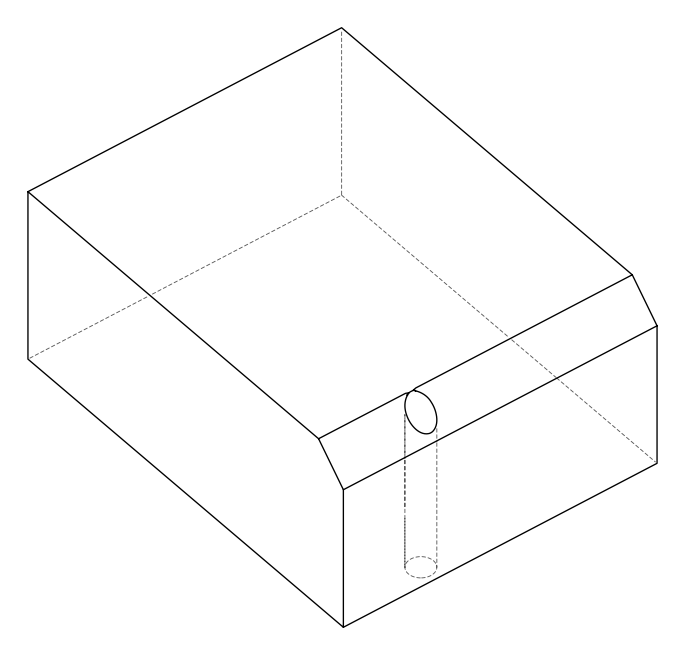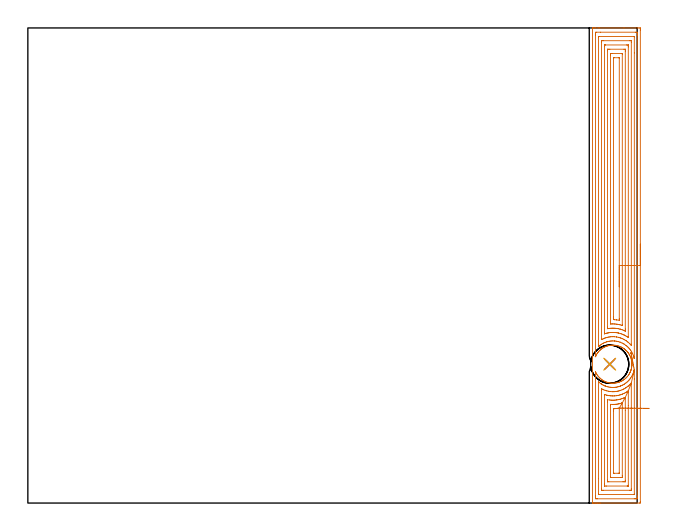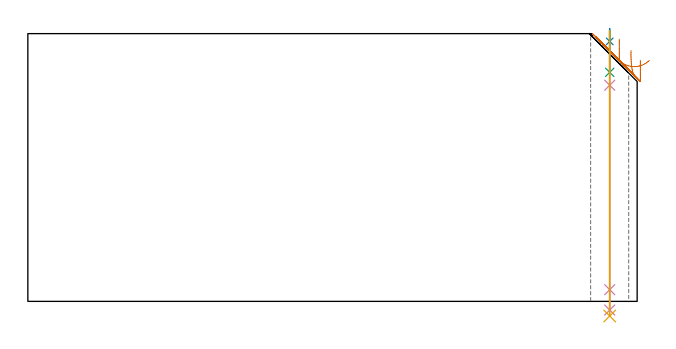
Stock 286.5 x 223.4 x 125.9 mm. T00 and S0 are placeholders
(PLAN: 5 operations, 4 tool changes, 15.8 min)
(1 AREA_MILL | FG_CHAMFER_SURFACE | UGT0205_001 | 14.5 min | 56400 mm3)
(2 SPOT_DRILL | STEP1HOLE | NXT0321_9005460120000 | 0.05 min | 9 mm3)
(3 DRILL_BLIND_HOLE_INTO_CENTER | STEP1HOLE | NXT0301_088 | 0.08 min | 858 mm3)
(4 GUN_DRILL_THROUGH_HOLE | STEP1HOLE | UGT0307_008 | 0.62 min | 10340 mm3)
(5 DRILL_TO_ENLARGE_THROUGH_HOLE | STEP1HOLE | UGT0301_249 | 0.54 min | 18181 mm3)
(TOOL UGT0205_001 | Chamfer Mill 20 x 3 x 45 deg. | D20 FL50 Z2)
(TOOL NXT0321_9005460120000 | NC Spot Drill, 142deg, 12mm, Carbide, Uncoated | D12 PA142 FL30 Z2)
(TOOL NXT0301_088 | Carbide Drill 11.7mm [860.1-1170-035A1-MM 2214] | D11.7 PA140 FL55 Z2)
(TOOL UGT0307_008 | Gun Drill 11 mm | D11 PA130 FL24 Z1)
(TOOL UGT0301_249 | Twist Drill 17.9 mm | D17.9 PA118 FL130 Z2)
(OP 1 AREA_MILL)
G17 G21 G94 G90
T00 M6
G54
G17 G0 G90 X288. Y121.7 S1061 M3
G43 Z135.9 H0
Z113.4
G94 G1 Y121.662 Z112.528 F250.
Y121.548 Z111.663
Y121.359 Z110.812
Y121.097 Z109.98
Y120.763 Z109.174
Y120.36 Z108.4
Y119.892 Z107.664
Y119.36 Z106.972
Y118.771 Z106.329
Y118.128 Z105.74
Y117.436 Z105.208
Y116.7 Z104.74
Y115.926 Z104.337
Y115.12 Z104.003
Y114.288 Z103.741
Y113.436 Z103.552
Y112.572 Z103.438
Y111.7 Z103.4
Y0.604
X287.997 Y0.28 Z103.402
X287.992 Y0.01 Z103.406
X287.717 Y0. Z103.68
X269.343 Z122.052
X268.74 Z122.654
X268.165 Z123.232
X267.85 Z123.546
X267.275 Z124.121
X266.961 Z124.435
X266.331 Z125.068
X265.903 Z125.496
X265.544 Z125.847
X265.498 Z125.892
Y0.003 Z125.893
X265.5 Y0.158 Z125.9
Y223.242
X265.503 Y223.39 Z125.888
X265.542 Y223.393 Z125.849
X265.903 Y223.4 Z125.496
X266.331 Z125.068
X266.961 Z124.435
X268.165 Z123.232
X268.74 Z122.654
X280.31 Z111.087
X286.828 Z104.57
X287.43 Y223.397 Z103.968
X287.992 Y223.393 Z103.406
X287.994 Y223.362 Z103.404
X287.999 Y222.796 Z103.401
X288. Y222.224 Z103.4
Y111.7
X286.586 Z104.814
Y3.235
X286.582 Y2.389 Z104.818
X286.58 Y2.348 Z104.82
X286.54 Y2.01 Z104.86
X286.035 Y2.002 Z105.365
X285.65 Y2.001 Z105.75
X285.147 Y2. Z106.253
X267.85 Y2.001 Z123.55
X267.345 Y2.003 Z124.055
X266.961 Y2.01 Z124.439
X266.921 Y2.389 Z124.479
X266.914 Y3.327 Z124.486
X266.915 Y61.579 Z124.485
X266.921 Y61.671 Z124.479
X266.961 Y61.596 Z124.439
X267.06 Y61.383 Z124.34
X267.088 Y61.324 Z124.312
X267.275 Y60.965 Z124.125
X267.597 Y60.432 Z123.803
X267.871 Y60.037 Z123.529
X268.161 Y59.652 Z123.239
X268.252 Y59.54 Z123.148
X268.642 Y59.118 Z122.758
X269.047 Y58.711 Z122.353
X269.114 Y58.649 Z122.286
X269.518 Y58.315 Z121.882
X269.933 Y58.001 Z121.467
X270.288 Y57.757 Z121.112
X270.551 Y57.596 Z120.849
X270.819 Y57.445 Z120.581
X271.259 Y57.224 Z120.141
X271.706 Y57.026 Z119.694
X272.112 Y56.866 Z119.288
X272.351 Y56.786 Z119.049
X272.592 Y56.711 Z118.808
X273.033 Y56.6 Z118.367
X273.478 Y56.506 Z117.922
X273.92 Y56.436 Z117.48
X274.364 Y56.388 Z117.036
X274.807 Y56.362 Z116.593
X275.25 Y56.358 Z116.15
X275.693 Y56.376 Z115.707
X276.136 Y56.416 Z115.264
X276.58 Y56.479 Z114.82
X277.022 Y56.566 Z114.378
X277.467 Y56.676 Z113.933
X277.908 Y56.807 Z113.492
X278.088 Y56.866 Z113.312
X278.794 Y57.161 Z112.606
X278.989 Y57.254 Z112.411
X279.24 Y57.375 Z112.158
X279.42 Y57.474 Z111.976
X279.68 Y57.616 Z111.719
X279.911 Y57.757 Z111.488
X280.31 Y58.044 Z111.086
X280.473 Y58.16 Z110.926
X280.567 Y58.227 Z110.833
X281.081 Y58.649 Z110.316
X281.2 Y58.764 Z110.197
X281.452 Y59.007 Z109.946
X281.662 Y59.236 Z109.737
X281.902 Y59.498 Z109.495
X281.941 Y59.54 Z109.456
X282.338 Y60.047 Z109.06
X282.37 Y60.093 Z109.029
X282.603 Y60.432 Z108.796
X282.683 Y60.565 Z108.716
X282.87 Y60.874 Z108.53
X283.113 Y61.324 Z108.285
X283.204 Y61.51 Z108.196
X283.225 Y61.554 Z108.174
X283.489 Y62.215 Z107.906
X283.59 Y62.507 Z107.808
X283.628 Y62.621 Z107.768
X283.642 Y62.659 Z107.756
X283.77 Y63.107 Z107.63
X283.87 Y63.551 Z107.529
X283.947 Y63.999 Z107.45
X284.003 Y64.444 Z107.396
X284.027 Y64.773 Z107.373
X284.029 Y64.823 Z107.368
X284.034 Y64.89 Z107.363
X284.046 Y65.336 Z107.348
X284.03 Y65.77 Z107.368
Y65.782 Z107.369
X284.028 Y65.812 Z107.371
X283.995 Y66.228 Z107.404
X283.94 Y66.637 Z107.457
X283.935 Y66.673 Z107.462
X283.855 Y67.12 Z107.545
X283.751 Y67.565 Z107.649
X283.619 Y68.013 Z107.778
X283.464 Y68.457 Z107.932
X283.225 Y69.046 Z108.174
X283.077 Y69.348 Z108.321
X282.938 Y69.6 Z108.462
X282.828 Y69.798 Z108.572
X282.683 Y70.033 Z108.716
X282.556 Y70.24 Z108.843
X282.338 Y70.556 Z109.06
X282.264 Y70.652 Z109.133
X282.117 Y70.848 Z109.283
X281.883 Y71.132 Z109.514
X281.761 Y71.263 Z109.637
X281.452 Y71.596 Z109.946
X281.231 Y71.814 Z110.168
X281.003 Y72.023 Z110.395
X280.566 Y72.377 Z110.833
X280.483 Y72.437 Z110.915
X280.31 Y72.563 Z111.086
X280.185 Y72.654 Z111.212
X279.798 Y72.915 Z111.601
X279.68 Y72.986 Z111.719
X279.42 Y73.127 Z111.976
X279.24 Y73.225 Z112.158
X278.992 Y73.347 Z112.408
X278.794 Y73.443 Z112.606
X278.354 Y73.629 Z113.046
X277.877 Y73.806 Z113.523
X277.451 Y73.929 Z113.949
X277.022 Y74.035 Z114.378
X276.58 Y74.121 Z114.82
X276.136 Y74.184 Z115.264
X275.693 Y74.224 Z115.707
X275.25 Y74.242 Z116.15
X274.807 Y74.238 Z116.593
X274.364 Y74.212 Z117.036
X273.92 Y74.164 Z117.48
X273.478 Y74.094 Z117.922
X273.033 Y74. Z118.367
X272.592 Y73.885 Z118.808
X272.324 Y73.806 Z119.076
X271.706 Y73.571 Z119.694
X271.259 Y73.376 Z120.141
X270.819 Y73.152 Z120.581
X270.403 Y72.915 Z120.997
X269.933 Y72.598 Z121.467
X269.559 Y72.319 Z121.841
X269.195 Y72.023 Z122.205
X269.047 Y71.888 Z122.353
X268.674 Y71.516 Z122.726
X268.314 Y71.131 Z123.086
X268.161 Y70.947 Z123.239
X267.896 Y70.598 Z123.504
X267.645 Y70.24 Z123.755
X267.275 Y69.636 Z124.125
X267.122 Y69.348 Z124.278
X266.916 Y68.905 Z124.484
X266.915 Z124.485
X266.914 Y69.314 Z124.486
Y220.165
X266.918 Y221.011 Z124.482
X266.92 Y221.052 Z124.48
X266.961 Y221.39 Z124.439
X267.465 Y221.398 Z123.935
X269.243 Y221.4 Z122.157
X285.65 Y221.399 Z105.75
X286.155 Y221.397 Z105.245
X286.54 Y221.39 Z104.86
X286.58 Y221.011 Z104.82
X286.583 Y220.968 Z104.817
X286.586 Y220.119 Z104.814
Y220.073
Y111.7
X285.172 Z106.228
X285.171 Y68.422 Z106.229
X285.169 Y68.049 Z106.231
X285.168 Y68.012 Z106.232
X285.16 Y67.938 Z106.24
X285.137 Y68.015 Z106.263
X285.126 Y68.054 Z106.274
X285.023 Y68.422 Z106.377
X284.907 Y68.819 Z106.493
X284.76 Y69.267 Z106.64
X284.743 Y69.314 Z106.657
X284.734 Y69.34 Z106.666
X284.369 Y70.206 Z107.031
X284.248 Y70.454 Z107.152
X283.945 Y71.023 Z107.455
X283.901 Y71.099 Z107.499
X283.87 Y71.15 Z107.53
X283.542 Y71.661 Z107.858
X283.314 Y71.991 Z108.086
X282.98 Y72.423 Z108.42
X282.581 Y72.883 Z108.819
X282.09 Y73.394 Z109.31
X281.673 Y73.776 Z109.727
X281.2 Y74.154 Z110.2
X280.477 Y74.668 Z110.923
X280.31 Y74.771 Z111.09
X280.056 Y74.923 Z111.344
X279.42 Y75.243 Z111.98
X278.715 Y75.56 Z112.685
X278.53 Y75.63 Z112.87
X278.421 Y75.67 Z112.979
X277.64 Y75.902 Z113.76
X277.188 Y76.014 Z114.212
X276.75 Y76.096 Z114.65
X276.13 Y76.182 Z115.27
X275.86 Y76.206 Z115.54
X275.628 Y76.22 Z115.772
X274.97 Y76.23 Z116.43
X274.33 Y76.202 Z117.07
X274.08 Y76.177 Z117.32
X273.536 Y76.106 Z117.864
X273.19 Y76.045 Z118.21
X272.791 Y75.96 Z118.609
X272.3 Y75.832 Z119.1
X272.09 Y75.771 Z119.31
X271.491 Y75.56 Z119.909
X271.433 Y75.538 Z119.967
X271.41 Y75.528 Z119.99
X270.815 Y75.265 Z120.585
X270.52 Y75.115 Z120.88
X270.228 Y74.961 Z121.172
X269.72 Y74.668 Z121.68
X269.666 Y74.632 Z121.734
X269.63 Y74.608 Z121.77
X269.146 Y74.261 Z122.254
X268.74 Y73.955 Z122.66
X268.64 Y73.877 Z122.76
X268.514 Y73.776 Z122.886
X268.443 Y73.715 Z122.957
X268.39 Y73.671 Z123.01
X268.355 Y73.645 Z123.045
X268.335 Y73.632 Z123.065
X268.333 Y73.646 Z123.067
X268.33 Y73.716 Z123.07
X268.328 Y74.189 Z123.072
X268.329 Y219.227 Z123.071
X268.33 Y219.33 Z123.07
X268.333 Y219.38 Z123.067
X268.334 Y219.386 Z123.066
X268.347 Y219.39 Z123.053
X268.395 Y219.395 Z123.005
X268.568 Y219.4 Z122.832
X284.932 Z106.468
X285.048 Y219.398 Z106.352
X285.139 Y219.394 Z106.261
X285.165 Y219.39 Z106.235
X285.167 Y219.386 Z106.233
X285.169 Y219.364 Z106.231
X285.171 Y219.227 Z106.229
X285.172 Y211.67 Z106.228
Y111.7
X283.757 Z107.643
Y74.668
X283.755 Y74.361 Z107.645
X283.753 Y74.208 Z107.647
X283.751 Y74.149 Z107.649
X283.712 Y74.185 Z107.688
X283.255 Y74.668 Z108.145
X282.98 Y74.951 Z108.42
X282.314 Y75.56 Z109.086
X282.09 Y75.74 Z109.31
X281.38 Y76.272 Z110.02
X281.2 Y76.398 Z110.2
X281.119 Y76.453 Z110.281
X280.615 Y76.752 Z110.785
X280.31 Y76.913 Z111.09
X280.03 Y77.057 Z111.37
X279.426 Y77.345 Z111.974
X279.416 Y77.349 Z111.984
X278.858 Y77.567 Z112.542
X278.53 Y77.675 Z112.87
X278.048 Y77.828 Z113.352
X277.64 Y77.931 Z113.76
X276.897 Y78.09 Z114.503
X276.75 Y78.11 Z114.65
X275.885 Y78.212 Z115.515
X275.86 Y78.214 Z115.54
X275.103 Y78.237 Z116.297
X274.97 Z116.43
X274.896 Z116.504
X274.123 Y78.195 Z117.277
X274.08 Y78.19 Z117.32
X273.337 Y78.09 Z118.063
X273.19 Y78.063 Z118.21
X272.596 Y77.941 Z118.804
X272.3 Y77.866 Z119.1
X271.891 Y77.755 Z119.509
X271.41 Y77.59 Z119.99
X271.231 Y77.525 Z120.169
X270.771 Y77.345 Z120.629
X270.596 Y77.269 Z120.804
X270.52 Y77.233 Z120.88
X269.996 Y76.978 Z121.404
X269.781 Y76.874 Z121.619
X269.758 Y76.865 Z121.642
X269.75 Y76.863 Z121.65
X269.748 Y76.881 Z121.652
X269.745 Y76.997 Z121.655
X269.743 Y77.232 Z121.657
Y77.345
Y216.55
X269.747 Y217.325 Z121.653
X269.749 Y217.378 Z121.651
X269.756 Y217.39 Z121.644
X269.779 Y217.393 Z121.621
X269.884 Y217.397 Z121.516
X270.096 Y217.399 Z121.304
X270.52 Y217.4 Z120.88
X283.022 Z108.378
X283.421 Y217.398 Z107.979
X283.621 Y217.394 Z107.779
X283.72 Y217.39 Z107.68
X283.751 Y217.379 Z107.649
X283.757 Y216.55 Z107.643
Y111.7
X282.343 Z109.057
Y78.237
X282.342 Y77.985 Z109.058
X282.339 Y77.899 Z109.061
X282.337 Y77.845 Z109.063
X282.276 Y77.879 Z109.124
X281.75 Y78.237 Z109.65
X281.2 Y78.573 Z110.2
X280.475 Y78.964 Z110.925
X280.31 Y79.041 Z111.09
X280.115 Y79.13 Z111.285
X279.42 Y79.419 Z111.98
X278.959 Y79.592 Z112.441
X278.53 Y79.722 Z112.87
X277.717 Y79.944 Z113.683
X277.64 Y79.961 Z113.76
X277.35 Y80.022 Z114.05
X276.75 Y80.116 Z114.65
X276.641 Y80.131 Z114.759
X275.86 Y80.205 Z115.54
X275.666 Y80.217 Z115.734
X274.97 Y80.23 Z116.43
X274.766 Y80.226 Z116.634
X274.08 Y80.187 Z117.32
X273.927 Y80.175 Z117.473
X273.19 Y80.082 Z118.21
X273.137 Y80.075 Z118.263
X272.85 Y80.022 Z118.55
X272.395 Y79.927 Z119.005
X272.3 Y79.903 Z119.1
X271.694 Y79.738 Z119.706
X271.214 Y79.591 Z120.186
X271.177 Y79.583 Z120.223
X271.164 Y79.581 Z120.236
X271.163 Y79.6 Z120.237
X271.159 Y79.768 Z120.241
X271.158 Y80.022 Z120.242
X271.157 Y215.019 Z120.243
X271.159 Y215.273 Z120.241
X271.161 Y215.345 Z120.239
X271.164 Y215.384 Z120.236
X271.175 Y215.39 Z120.225
X271.252 Y215.394 Z120.148
X271.41 Y215.398 Z119.99
X271.667 Y215.4 Z119.733
X281.457 Z109.943
X282.09 Y215.396 Z109.31
X282.3 Y215.392 Z109.1
X282.331 Y215.391 Z109.069
X282.336 Y215.323 Z109.064
X282.34 Y215.189 Z109.06
X282.342 Y215.019 Z109.058
X282.343 Y214.765 Z109.057
Y214.511
Y111.7
X280.929 Z110.471
Y81.807
X280.927 Y81.188 Z110.473
X280.923 Y80.914 Z110.477
X280.922 Y80.884 Z110.478
X280.901 Y80.883 Z110.499
X280.883 Y80.887 Z110.517
X280.811 Y80.914 Z110.589
X280.31 Y81.133 Z111.09
X279.927 Y81.298 Z111.473
X279.42 Y81.485 Z111.98
X278.586 Y81.751 Z112.814
X278.53 Y81.766 Z112.87
X278.376 Y81.807 Z113.024
X277.64 Y81.974 Z113.76
X277.43 Y82.018 Z113.97
X276.75 Y82.118 Z114.65
X276.398 Y82.16 Z115.002
X275.86 Y82.206 Z115.54
X275.445 Y82.223 Z115.955
X274.97 Y82.23 Z116.43
X274.562 Y82.216 Z116.838
X274.08 Y82.187 Z117.32
X273.732 Y82.155 Z117.668
X273.19 Y82.088 Z118.21
X272.944 Y82.053 Z118.456
X272.75 Y82.021 Z118.65
X272.624 Y82. Z118.776
X272.589 Y81.997 Z118.811
X272.578 Y81.999 Z118.822
X272.576 Y82.01 Z118.824
X272.574 Y82.066 Z118.826
X272.571 Y82.427 Z118.829
Y82.699
Y212.709
X272.573 Y212.98 Z118.827
X272.576 Y213.291 Z118.824
X272.578 Y213.366 Z118.822
X272.586 Y213.39 Z118.814
X272.633 Y213.393 Z118.767
X272.773 Y213.398 Z118.627
X273.19 Y213.4 Z118.21
X273.662 Z117.738
X280.31 Y213.399 Z111.09
X280.784 Y213.397 Z110.616
X280.901 Y213.39 Z110.499
X280.922 Y213.386 Z110.478
X280.924 Y213.347 Z110.476
X280.927 Y213.254 Z110.473
X280.928 Y212.98 Z110.472
X280.929 Y212.36 Z110.471
Y111.7
X279.515 Z111.885
X279.514 Y83.686 Z111.886
X279.513 Y83.591 Z111.887
X279.51 Y83.545 Z111.89
X279.508 Y83.53 Z111.892
X279.485 Y83.526 Z111.915
X279.42 Y83.544 Z111.98
X279.257 Y83.591 Z112.143
X278.53 Y83.789 Z112.87
X278.263 Y83.859 Z113.137
X277.64 Y83.991 Z113.76
X277.162 Y84.071 Z114.238
X276.75 Y84.123 Z114.65
X276.156 Y84.187 Z115.244
X275.86 Y84.206 Z115.54
X275.224 Y84.229 Z116.176
X274.97 Y84.23 Z116.43
X274.35 Y84.213 Z117.05
X274.08 Y84.208 Z117.32
X273.992 Z117.408
X273.988 Y84.389 Z117.412
X273.986 Y84.484 Z117.414
X273.985 Y210.398 Z117.415
X273.987 Y211.196 Z117.413
X273.988 Y211.288 Z117.412
X273.992 Y211.377 Z117.408
X274.08 Y211.39 Z117.32
X274.768 Y211.399 Z116.632
X279.217 Y211.4 Z112.183
X279.42 Y211.396 Z111.98
X279.487 Y211.393 Z111.913
X279.506 Y211.39 Z111.894
X279.509 Y211.353 Z111.891
X279.512 Y211.291 Z111.888
X279.514 Y211.196 Z111.886
X279.515 Y211.101 Z111.885
Y111.7
X278.101 Z113.299
X278.1 Y86.699 Z113.3
X278.098 Y86.268 Z113.302
X278.094 Y86.038 Z113.306
X278.092 Y85.935 Z113.308
X276.899 Y86.119 Z114.501
X276.75 Y86.135 Z114.65
X275.914 Y86.214 Z115.486
X275.86 Y86.22 Z115.54
X275.407 Y86.268 Z115.993
X275.402 Y86.727 Z115.998
X275.4 Y87.161 Z116.
Y87.622
Y209.134
X275.401 Y209.258 Z115.999
X275.404 Y209.339 Z115.996
X275.406 Y209.381 Z115.994
X275.422 Y209.39 Z115.978
X275.871 Y209.4 Z115.529
X277.651 Z113.749
X278.075 Y209.391 Z113.325
X278.094 Y209.389 Z113.306
X278.096 Y209.374 Z113.304
X278.099 Y209.34 Z113.301
X278.1 Y209.298 Z113.3
X278.101 Y209.256 Z113.299
Y111.7
Y110.828 Z113.338
Y109.964 Z113.451
Y109.112 Z113.64
Y108.28 Z113.903
Y107.474 Z114.236
Y106.7 Z114.639
Y105.964 Z115.108
Y105.272 Z115.639
Y104.629 Z116.228
Y104.04 Z116.872
Y103.508 Z117.564
Y103.04 Z118.299
Y102.637 Z119.073
Y102.303 Z119.879
Y102.041 Z120.711
Y101.852 Z121.563
Y101.738 Z122.428
Y101.7 Z123.299
G0 X283.631 Y70.444 Z117.956
G1 X283.606 Y70.57 Z117.093
X283.595 Y70.622 Z116.222
X283.6 Y70.599 Z115.35
X283.619 Y70.502 Z114.483
X283.653 Y70.331 Z113.629
X283.701 Y70.088 Z112.792
X283.763 Y69.774 Z111.981
X283.839 Y69.392 Z111.2
X283.927 Y68.945 Z110.456
X284.028 Y68.435 Z109.755
X284.14 Y67.868 Z109.102
X284.263 Y67.247 Z108.502
X284.396 Y66.577 Z107.959
X284.537 Y65.863 Z107.478
X284.686 Y65.111 Z107.062
X284.841 Y64.326 Z106.714
X285.001 Y63.515 Z106.437
X285.166 Y62.682 Z106.234
X285.169 Y62.668 Z106.231
X285.171 Y62.656 Z106.229
X285.172 Y58.339 Z106.228
X285.171 Y4.173 Z106.229
X285.17 Y4.07 Z106.23
X285.167 Y4.02 Z106.233
X285.166 Y4.014 Z106.234
X285.153 Y4.01 Z106.247
X285.105 Y4.005 Z106.295
X284.932 Y4. Z106.468
X268.568 Y4.001 Z122.832
X268.453 Y4.002 Z122.947
X268.361 Y4.006 Z123.039
X268.336 Y4.01 Z123.064
X268.334 Y4.014 Z123.066
X268.331 Y4.036 Z123.069
X268.329 Y4.173 Z123.071
Y11.475 Z123.072
Y56.821 Z123.071
X268.33 Y56.882 Z123.07
X268.333 Y56.954 Z123.067
X268.335 Y56.968 Z123.065
X268.36 Y56.951 Z123.04
X268.394 Y56.926 Z123.006
X268.447 Y56.883 Z122.953
X268.523 Y56.821 Z122.877
X268.74 Y56.652 Z122.66
X269.45 Y56.11 Z121.95
X269.63 Y55.987 Z121.77
X269.719 Y55.929 Z121.681
X270.224 Y55.639 Z121.176
X270.52 Y55.484 Z120.88
X270.826 Y55.331 Z120.574
X271.36 Y55.087 Z120.04
X271.41 Y55.067 Z119.99
X271.487 Y55.037 Z119.913
X272.3 Y54.764 Z119.1
X272.67 Y54.666 Z118.73
X273.19 Y54.555 Z118.21
X273.769 Y54.456 Z117.631
X274.08 Y54.423 Z117.32
X274.744 Y54.371 Z116.656
X274.97 Y54.365 Z116.43
X275.191 Z116.209
X275.86 Y54.397 Z115.54
X276.436 Y54.459 Z114.964
X276.75 Y54.504 Z114.65
X277.195 Y54.59 Z114.205
X277.64 Y54.699 Z113.76
X277.904 Y54.772 Z113.496
X278.53 Y54.97 Z112.87
X278.579 Y54.987 Z112.821
X278.701 Y55.037 Z112.699
X279.202 Y55.255 Z112.198
X279.42 Y55.358 Z111.98
X279.801 Y55.547 Z111.599
X280.31 Y55.826 Z111.09
X280.375 Y55.864 Z111.025
X280.479 Y55.929 Z110.921
X281.2 Y56.449 Z110.2
X281.408 Y56.612 Z109.992
X281.667 Y56.821 Z109.733
X281.891 Y57.02 Z109.509
X282.09 Y57.211 Z109.31
X282.34 Y57.462 Z109.06
X282.578 Y57.714 Z108.822
X282.767 Y57.927 Z108.633
X282.98 Y58.181 Z108.42
X283.167 Y58.418 Z108.233
X283.309 Y58.606 Z108.091
X283.539 Y58.938 Z107.861
X283.87 Y59.451 Z107.53
X283.888 Y59.48 Z107.512
X283.898 Y59.498 Z107.502
X284.201 Y60.058 Z107.199
X284.368 Y60.391 Z107.032
X284.442 Y60.55 Z106.958
X284.49 Y60.661 Z106.91
X284.742 Y61.283 Z106.658
X284.747 Y61.295 Z106.653
X284.76 Y61.332 Z106.64
X284.964 Y61.97 Z106.436
X285.026 Y62.175 Z106.374
X285.056 Y62.284 Z106.344
X285.16 Y62.666 Z106.24
X285.166 Y62.682 Z106.234
X283.75 Y56.446 Z107.65
X283.756 Y56.043 Z107.644
X283.757 Y55.929 Z107.643
Y6.85
X283.753 Y6.075 Z107.647
X283.751 Y6.022 Z107.649
X283.744 Y6.01 Z107.656
X283.721 Y6.007 Z107.679
X283.616 Y6.003 Z107.784
X283.404 Y6.001 Z107.996
X282.98 Y6. Z108.42
X270.478 Z120.922
X270.079 Y6.003 Z121.321
X269.879 Y6.006 Z121.521
X269.781 Y6.01 Z121.619
X269.749 Y6.021 Z121.651
X269.743 Y6.85 Z121.657
X269.744 Y53.252 Z121.656
X269.748 Y53.641 Z121.652
X269.75 Y53.725 Z121.65
X270.124 Y53.546 Z121.276
X270.321 Y53.452 Z121.079
X270.52 Y53.363 Z120.88
X270.773 Y53.252 Z120.627
X271.41 Y53.014 Z119.99
X271.781 Y52.881 Z119.619
X272.3 Y52.732 Z119.1
X272.978 Y52.573 Z118.422
X273.19 Y52.536 Z118.21
X273.583 Y52.475 Z117.817
X274.024 Y52.416 Z117.376
X274.08 Y52.412 Z117.32
X274.969 Y52.36 Z116.431
X275.059 Y52.359 Z116.341
X275.23 Z116.17
X275.834 Y52.386 Z115.566
X275.86 Y52.388 Z115.54
X276.638 Y52.472 Z114.762
X276.75 Y52.49 Z114.65
X277.391 Y52.609 Z114.009
X277.64 Y52.669 Z113.76
X278.102 Y52.789 Z113.298
X278.53 Y52.922 Z112.87
X278.778 Y53.003 Z112.622
X279.42 Y53.251 Z111.98
X280.023 Y53.539 Z111.377
X280.31 Y53.681 Z111.09
X280.606 Y53.847 Z110.794
X281.118 Y54.144 Z110.282
X281.2 Y54.202 Z110.2
X281.682 Y54.553 Z109.718
X282.09 Y54.858 Z109.31
X282.19 Y54.936 Z109.21
X282.312 Y55.037 Z109.088
X282.668 Y55.349 Z108.732
X282.98 Y55.647 Z108.42
X283.121 Y55.787 Z108.279
X283.26 Y55.929 Z108.14
X283.75 Y56.446 Z107.65
X282.327 Y52.752 Z109.073
X282.336 Y52.613 Z109.064
X282.34 Y52.359 Z109.06
X282.342 Y52.106 Z109.058
X282.343 Y45.891 Z109.057
Y8.381
X282.341 Y8.127 Z109.059
X282.339 Y8.055 Z109.061
X282.336 Y8.016 Z109.064
X282.325 Y8.01 Z109.075
X282.248 Y8.006 Z109.152
X282.09 Y8.002 Z109.31
X281.833 Y8. Z109.567
X272.043 Z119.357
X271.41 Y8.004 Z119.99
X271.2 Y8.008 Z120.2
X271.169 Y8.01 Z120.231
X271.164 Y8.077 Z120.236
X271.16 Y8.212 Z120.24
X271.158 Y8.381 Z120.242
X271.157 Y8.635 Z120.243
Y8.889
Y50.828
X271.159 Y50.914 Z120.241
X271.161 Y50.981 Z120.239
X271.163 Y51.015 Z120.237
X271.187 Y51.011 Z120.213
X271.41 Y50.948 Z119.99
X272.139 Y50.736 Z119.261
X272.3 Y50.697 Z119.1
X272.4 Y50.674 Z119.
X272.85 Y50.575 Z118.55
X273.19 Y50.518 Z118.21
X273.258 Y50.507 Z118.142
X274.08 Y50.418 Z117.32
X274.252 Y50.402 Z117.148
X274.97 Y50.37 Z116.43
X275.178 Y50.367 Z116.222
X275.86 Y50.394 Z115.54
X276.031 Y50.404 Z115.369
X276.75 Y50.478 Z114.65
X276.836 Y50.489 Z114.564
X277.343 Y50.575 Z114.057
X277.593 Y50.622 Z113.807
X277.64 Y50.633 Z113.76
X278.3 Y50.805 Z113.1
X278.53 Y50.874 Z112.87
X278.979 Y51.017 Z112.421
X279.42 Y51.181 Z111.98
X279.625 Y51.261 Z111.775
X280.111 Y51.467 Z111.289
X280.31 Y51.564 Z111.09
X280.84 Y51.827 Z110.56
X281.2 Y52.028 Z110.2
X281.409 Y52.15 Z109.991
X281.754 Y52.359 Z109.646
X282.193 Y52.662 Z109.207
X282.327 Y52.752 Z109.073
X280.922 Y49.682 Z110.478
X280.924 Y49.514 Z110.476
X280.928 Y49.063 Z110.472
X280.929 Y43.596 Z110.471
Y10.691
X280.927 Y10.42 Z110.473
X280.924 Y10.109 Z110.476
X280.922 Y10.034 Z110.478
X280.914 Y10.01 Z110.486
X280.868 Y10.007 Z110.532
X280.727 Y10.002 Z110.673
X280.31 Y10. Z111.09
X279.838 Z111.562
X273.19 Y10.001 Z118.21
X272.716 Y10.003 Z118.684
X272.599 Y10.01 Z118.801
X272.578 Y10.014 Z118.822
X272.576 Y10.053 Z118.824
X272.573 Y10.146 Z118.827
X272.572 Y10.42 Z118.828
X272.571 Y11.04 Z118.829
Y47.626
X272.572 Y47.898 Z118.828
X272.576 Y48.514 Z118.824
X272.578 Y48.596 Z118.822
X273.507 Y48.473 Z117.893
X274.08 Y48.417 Z117.32
X274.479 Y48.39 Z116.921
X274.97 Y48.37 Z116.43
X275.385 Y48.374 Z116.015
X275.86 Y48.394 Z115.54
X276.228 Y48.421 Z115.172
X276.75 Y48.478 Z114.65
X277.026 Y48.513 Z114.374
X277.64 Y48.617 Z113.76
X277.784 Y48.645 Z113.616
X278.397 Y48.79 Z113.003
X278.503 Y48.817 Z112.897
X278.53 Y48.825 Z112.87
X279.181 Y49.03 Z112.219
X279.42 Y49.113 Z111.98
X279.928 Y49.3 Z111.472
X280.31 Y49.462 Z111.09
X280.463 Y49.529 Z110.937
X280.806 Y49.682 Z110.594
X280.852 Y49.696 Z110.548
X280.922 Y49.682 Z110.478
X279.507 Y47.065 Z111.893
X279.509 Y47.059 Z111.891
X279.512 Y47.037 Z111.888
X279.514 Y47.005 Z111.886
X279.515 Y13.002 Z111.885
X279.513 Y12.204 Z111.887
X279.512 Y12.112 Z111.888
X279.508 Y12.023 Z111.892
X279.42 Y12.01 Z111.98
X278.733 Y12.001 Z112.667
X274.283 Z117.117
X274.08 Y12.004 Z117.32
X274.013 Y12.007 Z117.387
X273.994 Y12.01 Z117.406
X273.991 Y12.047 Z117.409
X273.988 Y12.109 Z117.412
X273.986 Y12.204 Z117.414
X273.985 Y12.299 Z117.415
X273.986 Y46.208 Z117.414
X273.988 Y46.303 Z117.412
X273.991 Y46.366 Z117.409
X273.994 Y46.401 Z117.406
X274.007 Y46.403 Z117.393
X274.08 Y46.402 Z117.32
X274.97 Y46.37 Z116.43
X275.594 Y46.38 Z115.806
X275.86 Y46.394 Z115.54
X276.428 Y46.436 Z114.972
X276.75 Y46.472 Z114.65
X277.222 Y46.533 Z114.178
X277.64 Y46.604 Z113.76
X277.977 Y46.667 Z113.423
X278.53 Y46.797 Z112.87
X278.696 Y46.839 Z112.704
X279.279 Y47.005 Z112.121
X279.387 Y47.038 Z112.013
X279.42 Y47.047 Z111.98
X279.482 Y47.061 Z111.918
X279.507 Y47.065 Z111.893
X278.095 Y44.65 Z113.305
X278.097 Y44.644 Z113.303
X278.099 Y44.617 Z113.301
X278.1 Y44.559 Z113.3
Y44.328
Y14.266
X278.099 Y14.143 Z113.301
X278.096 Y14.061 Z113.304
X278.094 Y14.019 Z113.306
X278.078 Y14.01 Z113.322
X277.629 Y14. Z113.771
X275.849 Z115.551
X275.426 Y14.009 Z115.974
X275.406 Y14.011 Z115.994
X275.404 Y14.026 Z115.996
X275.401 Y14.06 Z115.999
X275.4 Y14.102 Z116.
Y14.144
Y43.005
X275.401 Y43.436 Z115.999
X275.403 Y43.895 Z115.997
X275.407 Y44.328 Z115.993
X275.81 Y44.379 Z115.59
X275.86 Y44.384 Z115.54
X276.631 Y44.448 Z114.769
X276.75 Y44.462 Z114.65
X277.42 Y44.549 Z113.98
X277.64 Y44.584 Z113.76
X277.945 Y44.634 Z113.455
X278.081 Y44.65 Z113.319
X278.095 Z113.305
X278.738 Y44.644 Z112.716
X279.43 Y44.637 Z112.185
X280.166 Y44.63 Z111.716
X280.94 Y44.622 Z111.313
X281.746 Y44.614 Z110.979
X282.578 Y44.606 Z110.717
X283.429 Y44.598 Z110.528
X284.294 Y44.589 Z110.414
X285.166 Y44.58 Z110.376
X286.037 Y44.572 Z110.414
X286.902 Y44.563 Z110.528
X287.754 Y44.555 Z110.717
X288.586 Y44.547 Z110.979
X289.392 Y44.539 Z111.313
X290.166 Y44.531 Z111.716
X290.901 Y44.524 Z112.185
X291.593 Y44.517 Z112.716
X292.237 Y44.511 Z113.305
G0 Z135.9
M5
M2
(OP 2 SPOT_DRILL)
G17 G21 G94 G90
T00 M6
G54
G17 G0 G90 X273.6 Y65.3 S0 M3
G43 Z135.9 H0
G94 G81 G98 Z122.25 F250. R128.25
G80
M5
M2
(OP 3 DRILL_BLIND_HOLE_INTO_CENTER)
G17 G21 G94 G90
T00 M6
G54
G17 G0 G90 X273.6 Y65.3 S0 M3
G43 Z135.9 H1
G94 G81 G98 Z107.7 F250. R127.25
G80
M5
M2
(OP 4 GUN_DRILL_THROUGH_HOLE)
G17 G21 G94 G90
T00 M6
G54
G17 G0 G90 X273.6 Y65.3 M8
G43 Z135.9 H0
Z121.113
S716 M3
G94 G1 Z101.637 F125. M26
G4 X.084
Z5.5 F250.
G4 X.084
Z-4.065 F125.
G4 X.084
M5
M9
G0 Z121.113
Z135.9
M2
(OP 5 DRILL_TO_ENLARGE_THROUGH_HOLE)
G17 G21 G94 G90
T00 M6
G54
G17 G0 G90 X273.6 Y65.3 S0 M3
G43 Z135.9 H0
G94 G73 G98 Z-6.878 F250. Q16.516 R127.25
G80
M5
M2
